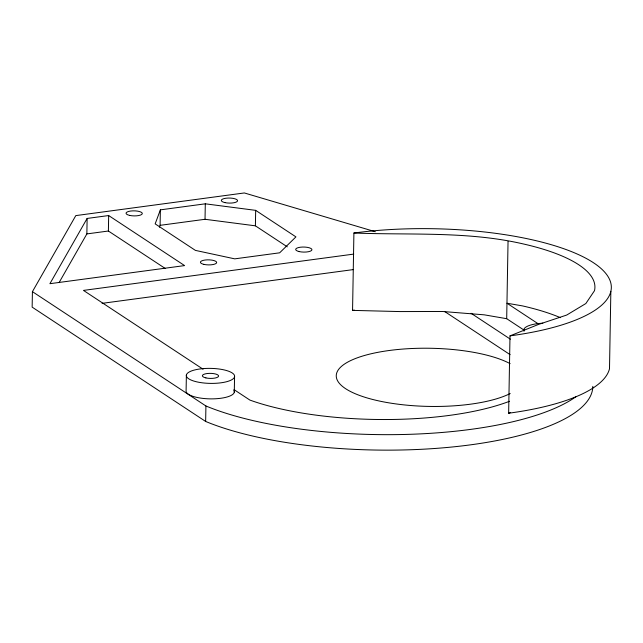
<?xml version="1.0" encoding="UTF-8"?>
<svg xmlns="http://www.w3.org/2000/svg" width="643" height="643" viewBox="0 0 643 643"><rect width="100%" height="100%" fill="white"/><g stroke="black" fill="none" stroke-linecap="round" stroke-linejoin="round"><path stroke-width="0.96" d="M375.303 231.721L244.348 192.956L75.802 215.606L32.423 291.657L32.15 307.129L205.647 421.454A216.482 67.258 1 0 0 446.475 447.536A216.482 67.258 1 0 0 592.814 386.363M59.068 282.631L86.861 233.915L87.127 218.443L108.667 215.55L184.605 265.591L49.913 283.692L87.127 218.443M165.147 268.412L108.394 231.022L108.667 215.55M159.408 227.196L160.099 225.331L160.372 209.859L205.302 203.815L255.673 210.357L295.933 236.881L279.657 252.812L234.727 258.856L195.416 250.392L155.164 223.868L160.372 209.859M186.382 374.957L186.108 390.43A24.161 7.507 1 0 0 211.587 398.877A24.161 7.507 1 0 0 233.923 390.325M160.099 225.331L205.029 219.287L205.302 203.815M205.647 421.454L205.921 405.982L32.423 291.657M234.285 392.294L234.558 376.822A24.161 7.507 1 0 0 199.965 368.961A24.161 7.507 1 0 0 196.887 381.878A24.161 7.507 1 0 0 234.558 376.822M287.276 246.832L255.4 225.83L255.673 210.357M524.262 330.269L506.692 318.695L484.227 314.829L442.569 311.485L400.099 311.574L352.557 310.384L353.907 233.023C410.555 235.25 467.863 231.038 523.579 244.01A162.984 50.636 1 0 1 594.478 290.724L585.845 303.536L566.716 315.046L538.416 324.466L509.995 335.871L508.645 413.224L510.478 412.493M506.692 318.695L508.042 241.334M610.85 291.359L609.5 368.72A179.405 55.74 1 0 1 508.645 413.224M86.861 233.915L108.394 231.022M353.738 254.098L83.469 290.411L203.059 369.211M102.076 303.351L353.465 269.57M205.029 219.287L255.4 225.83M537.918 323.614L506.965 303.223L522.494 305.899A162.984 50.636 1 0 1 560.431 317.658M471.094 313.294L510.397 339.191M444.9 311.678L510.124 354.663M233.996 389.602L249.886 400.075A169.575 52.686 1 0 0 509.473 401.288M352.557 310.384A179.405 55.74 1 0 1 354.422 310.135M353.907 233.023A179.405 55.74 1 0 1 593.465 262.738A179.405 55.74 1 0 1 509.995 335.871M524.029 331.249A23.678 7.354 1 0 1 542.837 323.212M575.975 396.675A216.482 67.258 1 0 1 205.921 405.982M510.196 393.532A93.605 29.08 1 0 1 369.363 398.58A93.605 29.08 1 0 1 369.275 354.213A93.605 29.08 1 0 1 510.132 363.657M203.968 264.394A8.142 2.532 1 0 0 216.659 262.682A8.142 2.532 1 0 0 204.996 260.037A8.142 2.532 1 0 0 203.968 264.394M129.605 215.397A8.142 2.532 1 0 0 142.296 213.693A8.142 2.532 1 0 0 130.642 211.041A8.142 2.532 1 0 0 129.605 215.397M299.228 251.59A8.142 2.532 1 0 0 311.919 249.886A8.142 2.532 1 0 0 300.265 247.234A8.142 2.532 1 0 0 299.228 251.59M224.873 202.593A8.142 2.532 1 0 0 237.564 200.889A8.142 2.532 1 0 0 225.902 198.237A8.142 2.532 1 0 0 224.873 202.593M205.897 377.907A8.142 2.532 1 0 0 218.588 376.203A8.142 2.532 1 0 0 206.933 373.559A8.142 2.532 1 0 0 205.897 377.907"/></g></svg>
